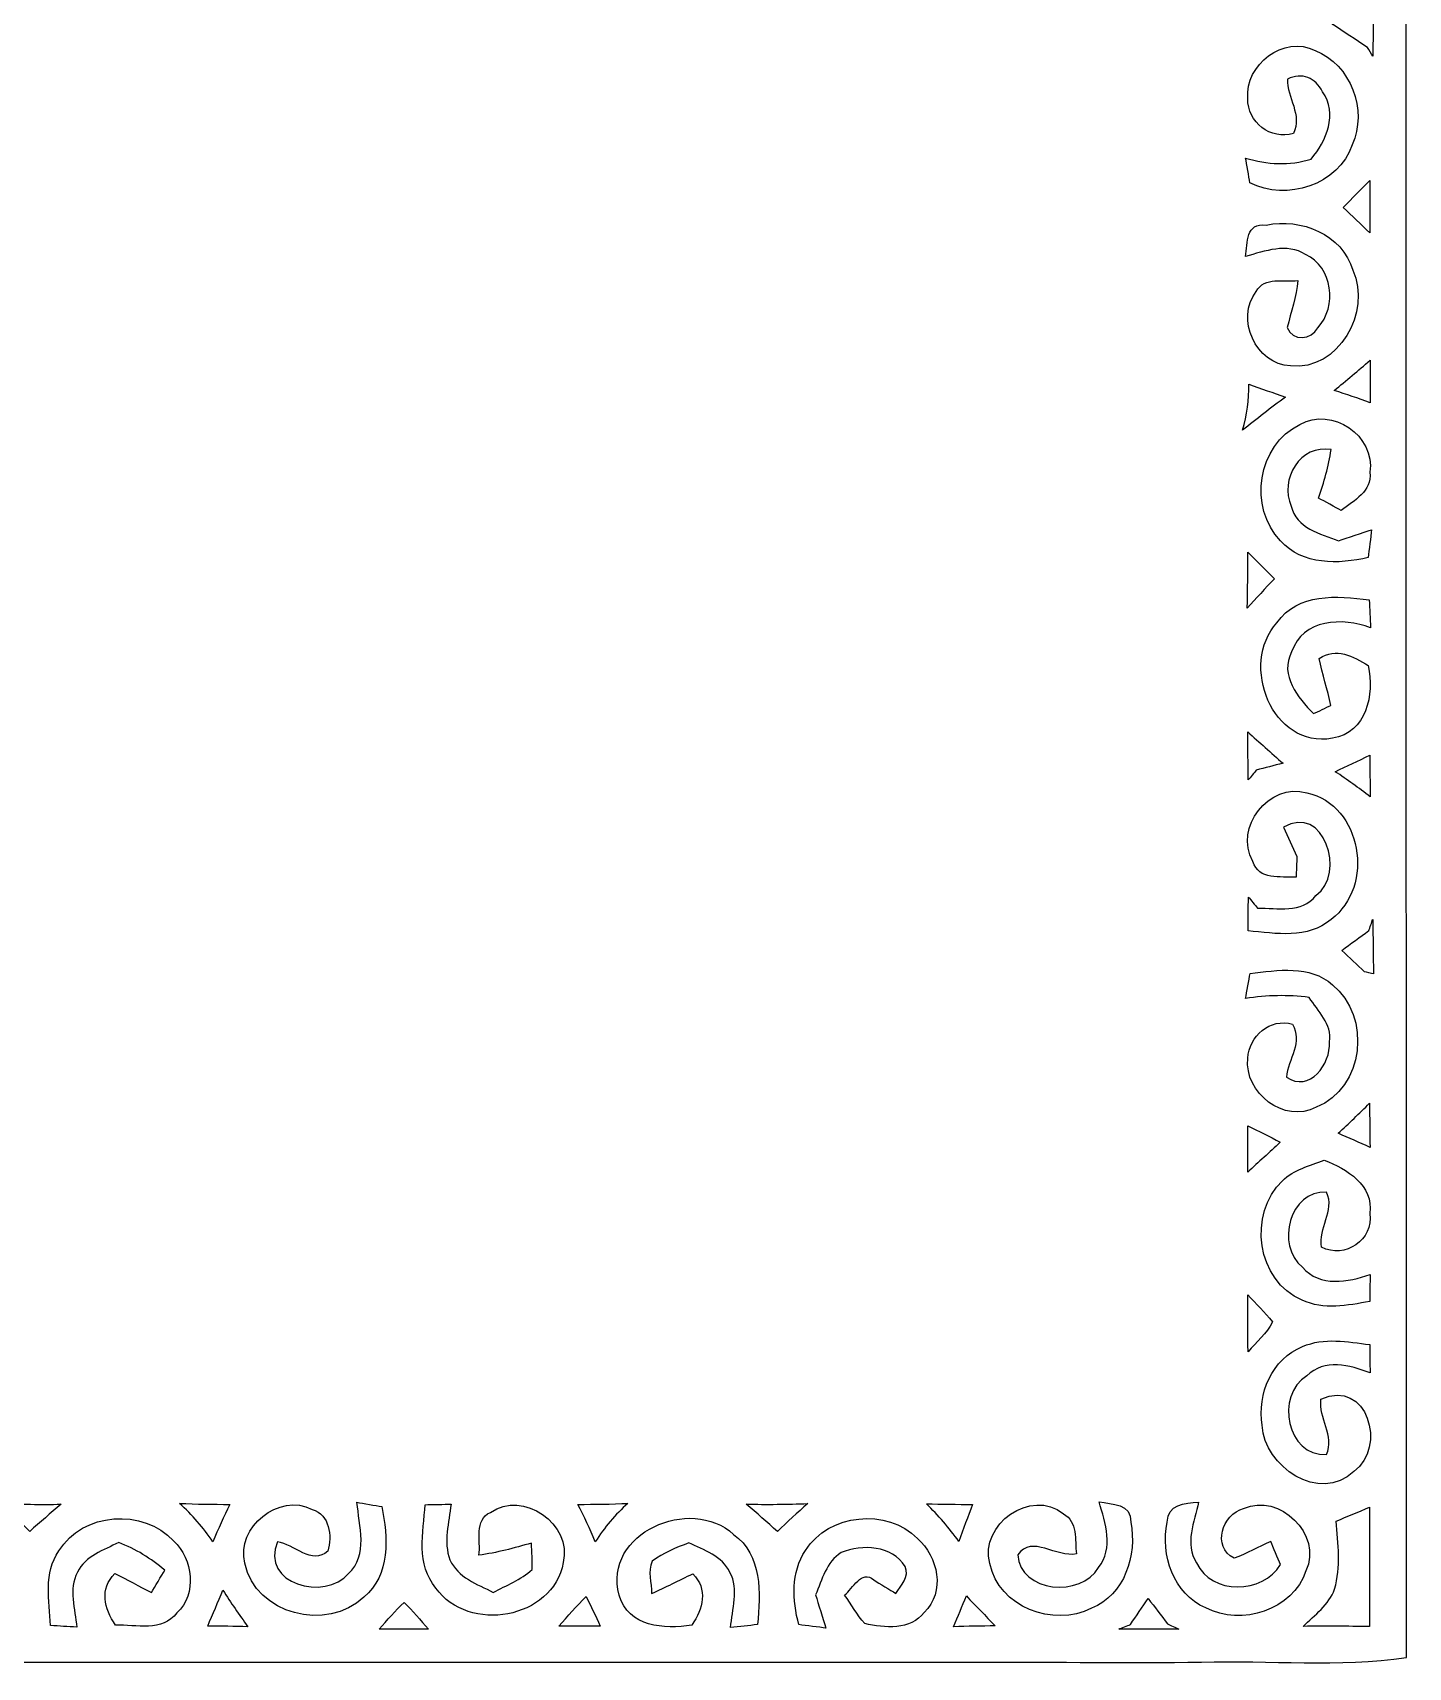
# Model space of a CAD drawing. Header units: centimetres. Extents: x -11.1 to 11.1, y -12.7 to 12.7.
# Drawn here: x -5.14 to 0.83, y -7.89 to -0.81 of the extents above; entities that cross this region are included whole.
import ezdxf

# ---------------------------------------------------------------- set-up
doc = ezdxf.new("R2010")
doc.units = ezdxf.units.CM
doc.header["$MEASUREMENT"] = 0
doc.layers.add('Camada 1', color=7, linetype='Continuous')

msp = doc.modelspace()

# ---------------------------------------------------------------- linework, layer by layer
at = {"layer": 'Camada 1', "color": 156}
for points, knots in [([(-11.08992, 7.9569), (-9.98113, 7.96819), (-8.872, 7.9583), (-7.76286, 7.96183), (-7.76286, 7.96183), (-4.90748, 7.96113), (-2.0521, 7.96254), (0.80327, 7.96113), (0.80327, 7.96113), (0.82585, 7.78898), (0.81562, 7.61541), (0.81704, 7.4422), (0.81704, 7.4422), (0.81808, 2.34421), (0.81562, -2.75378), (0.81845, -7.85213), (0.81845, -7.85213), (0.52422, -7.8941), (0.22542, -7.8627), (-0.07055, -7.87223), (-0.07055, -7.87223), (-0.69391, -7.87435), (-1.31726, -7.86906), (-1.94062, -7.87223), (-1.94062, -7.87223), (-4.8454, -7.87223), (-7.74982, -7.8694), (-10.65424, -7.87223), (-10.65424, -7.87223), (-10.80028, -7.87364), (-10.94669, -7.87541), (-11.09168, -7.85459), (-11.09168, -7.85459), (-11.09062, -2.58409), (-11.09415, 2.68639), (-11.08992, 7.9569)], [0, 0, 0, 0, 0.1, 0.1, 0.1, 0.1, 0.2, 0.2, 0.2, 0.2, 0.3, 0.3, 0.3, 0.3, 0.4, 0.4, 0.4, 0.4, 0.5, 0.5, 0.5, 0.5, 0.6, 0.6, 0.6, 0.6, 0.7, 0.7, 0.7, 0.7, 0.8, 0.8, 0.8, 0.8, 1, 1, 1, 1]), ([(0.4953, -0.77223), (0.4953, -0.77223), (0.4953, -0.77223), (0.4953, -0.77223), (0.4953, -0.77223), (0.5468, -0.80539), (0.59725, -0.8403), (0.64876, -0.87347), (0.64876, -0.87347), (0.65475, -0.88299), (0.66604, -0.9017), (0.67203, -0.91122), (0.67203, -0.91122), (0.6731, -0.84525), (0.67344, -0.77964), (0.67486, -0.71437), (0.67486, -0.71437), (0.61489, -0.73377), (0.55527, -0.75318), (0.4953, -0.77223)], [0, 0, 0, 0, 0.1666667, 0.1666667, 0.1666667, 0.1666667, 0.3333333, 0.3333333, 0.3333333, 0.3333333, 0.5, 0.5, 0.5, 0.5, 0.6666667, 0.6666667, 0.6666667, 0.6666667, 1, 1, 1, 1]), ([(0.13017, -1.09536), (0.13017, -1.09536), (0.13017, -1.09536), (0.13017, -1.09536), (0.13017, -1.09536), (0.12841, -1.19556), (0.22965, -1.27847), (0.32807, -1.246), (0.32807, -1.246), (0.36795, -1.16733), (0.29951, -1.09078), (0.30232, -1.0107), (0.30232, -1.0107), (0.36688, -0.98071), (0.42333, -1.00471), (0.45402, -1.0661), (0.45402, -1.0661), (0.52, -1.16099), (0.47237, -1.27881), (0.40464, -1.35784), (0.40464, -1.35784), (0.3108, -1.38606), (0.21378, -1.38253), (0.12064, -1.3529), (0.12064, -1.3529), (0.12522, -1.38007), (0.13475, -1.43369), (0.13935, -1.46049), (0.13935, -1.46049), (0.29739, -1.54199), (0.52458, -1.46967), (0.58313, -1.29575), (0.58313, -1.29575), (0.64981, -1.14652), (0.57714, -0.94684), (0.42192, -0.88723), (0.42192, -0.88723), (0.2868, -0.81808), (0.11677, -0.94967), (0.13017, -1.09536)], [0, 0, 0, 0, 0.0909091, 0.0909091, 0.0909091, 0.0909091, 0.1818182, 0.1818182, 0.1818182, 0.1818182, 0.2727273, 0.2727273, 0.2727273, 0.2727273, 0.3636364, 0.3636364, 0.3636364, 0.3636364, 0.4545455, 0.4545455, 0.4545455, 0.4545455, 0.5454545, 0.5454545, 0.5454545, 0.5454545, 0.6363636, 0.6363636, 0.6363636, 0.6363636, 0.7272727, 0.7272727, 0.7272727, 0.7272727, 0.8181818, 0.8181818, 0.8181818, 0.8181818, 1, 1, 1, 1]), ([(0.54363, -1.56703), (0.54363, -1.56703), (0.54363, -1.56703), (0.54363, -1.56703), (0.54363, -1.56703), (0.58208, -1.60338), (0.62052, -1.64041), (0.65863, -1.67781), (0.65863, -1.67781), (0.65863, -1.6016), (0.65863, -1.52576), (0.65933, -1.44992), (0.65933, -1.44992), (0.62123, -1.48943), (0.58242, -1.52822), (0.54363, -1.56703)], [0, 0, 0, 0, 0.2, 0.2, 0.2, 0.2, 0.4, 0.4, 0.4, 0.4, 0.6, 0.6, 0.6, 0.6, 1, 1, 1, 1]), ([(0.121, -1.78011), (0.121, -1.78011), (0.121, -1.78011), (0.121, -1.78011), (0.121, -1.78011), (0.20319, -1.75612), (0.29951, -1.72013), (0.38028, -1.77058), (0.38028, -1.77058), (0.49847, -1.82491), (0.51929, -1.99743), (0.43356, -2.08879), (0.43356, -2.08879), (0.40745, -2.14241), (0.32244, -2.14841), (0.30091, -2.08808), (0.30091, -2.08808), (0.31855, -2.02035), (0.33972, -1.95367), (0.34748, -1.88419), (0.34748, -1.88419), (0.28609, -1.89194), (0.20284, -1.86477), (0.16686, -1.9318), (0.16686, -1.9318), (0.07372, -2.04823), (0.16615, -2.24825), (0.31503, -2.2539), (0.31503, -2.2539), (0.52351, -2.27682), (0.66674, -2.0186), (0.58561, -1.83938), (0.58561, -1.83938), (0.53903, -1.68346), (0.36054, -1.61149), (0.2099, -1.64358), (0.2099, -1.64358), (0.121, -1.63159), (0.12912, -1.72049), (0.121, -1.78011)], [0, 0, 0, 0, 0.0909091, 0.0909091, 0.0909091, 0.0909091, 0.1818182, 0.1818182, 0.1818182, 0.1818182, 0.2727273, 0.2727273, 0.2727273, 0.2727273, 0.3636364, 0.3636364, 0.3636364, 0.3636364, 0.4545455, 0.4545455, 0.4545455, 0.4545455, 0.5454545, 0.5454545, 0.5454545, 0.5454545, 0.6363636, 0.6363636, 0.6363636, 0.6363636, 0.7272727, 0.7272727, 0.7272727, 0.7272727, 0.8181818, 0.8181818, 0.8181818, 0.8181818, 1, 1, 1, 1]), ([(0.50446, -2.36044), (0.50446, -2.36044), (0.50446, -2.36044), (0.50446, -2.36044), (0.50446, -2.36044), (0.55703, -2.37666), (0.60888, -2.39465), (0.66075, -2.41406), (0.66075, -2.41406), (0.66004, -2.35232), (0.6597, -2.29093), (0.6604, -2.22956), (0.6604, -2.22956), (0.60888, -2.274), (0.55703, -2.31775), (0.50446, -2.36044)], [0, 0, 0, 0, 0.2, 0.2, 0.2, 0.2, 0.4, 0.4, 0.4, 0.4, 0.6, 0.6, 0.6, 0.6, 1, 1, 1, 1]), ([(0.13441, -2.33257), (0.13441, -2.33257), (0.13441, -2.33257), (0.13441, -2.33257), (0.13441, -2.33257), (0.13545, -2.40064), (0.12629, -2.46698), (0.10724, -2.53188), (0.10724, -2.53188), (0.17073, -2.48603), (0.22965, -2.43416), (0.29386, -2.38901), (0.29386, -2.38901), (0.24024, -2.37101), (0.18732, -2.35196), (0.13441, -2.33257)], [0, 0, 0, 0, 0.2, 0.2, 0.2, 0.2, 0.4, 0.4, 0.4, 0.4, 0.6, 0.6, 0.6, 0.6, 1, 1, 1, 1]), ([(0.27235, -3.01166), (0.27235, -3.01166), (0.27235, -3.01166), (0.27235, -3.01166), (0.27235, -3.01166), (0.36653, -3.1182), (0.52492, -3.11502), (0.65229, -3.08397), (0.65229, -3.08397), (0.6558, -3.05399), (0.66286, -2.99402), (0.6664, -2.96403), (0.6664, -2.96403), (0.63076, -2.97602), (0.5595, -3.00002), (0.52351, -3.01166), (0.52351, -3.01166), (0.44414, -2.98238), (0.34008, -2.95697), (0.31855, -2.86137), (0.31855, -2.86137), (0.26599, -2.74672), (0.35877, -2.59186), (0.49106, -2.61691), (0.49106, -2.61691), (0.48083, -2.68851), (0.46002, -2.75802), (0.43709, -2.8268), (0.43709, -2.8268), (0.46177, -2.8402), (0.51082, -2.86702), (0.53552, -2.88079), (0.53552, -2.88079), (0.58985, -2.83669), (0.67062, -2.79858), (0.65899, -2.71497), (0.65899, -2.71497), (0.68509, -2.55693), (0.49388, -2.42817), (0.3563, -2.50789), (0.3563, -2.50789), (0.17215, -2.59574), (0.13194, -2.86843), (0.27235, -3.01166)], [0, 0, 0, 0, 0.0833333, 0.0833333, 0.0833333, 0.0833333, 0.1666667, 0.1666667, 0.1666667, 0.1666667, 0.25, 0.25, 0.25, 0.25, 0.3333333, 0.3333333, 0.3333333, 0.3333333, 0.4166667, 0.4166667, 0.4166667, 0.4166667, 0.5, 0.5, 0.5, 0.5, 0.5833333, 0.5833333, 0.5833333, 0.5833333, 0.6666667, 0.6666667, 0.6666667, 0.6666667, 0.75, 0.75, 0.75, 0.75, 0.8333333, 0.8333333, 0.8333333, 0.8333333, 1, 1, 1, 1]), ([(0.13053, -3.06175), (0.13053, -3.06175), (0.13053, -3.06175), (0.13053, -3.06175), (0.13053, -3.06175), (0.13053, -3.14254), (0.13017, -3.22333), (0.1277, -3.30446), (0.1277, -3.30446), (0.16615, -3.26073), (0.20567, -3.21804), (0.24589, -3.17605), (0.24589, -3.17605), (0.20708, -3.13831), (0.16862, -3.1002), (0.13053, -3.06175)], [0, 0, 0, 0, 0.2, 0.2, 0.2, 0.2, 0.4, 0.4, 0.4, 0.4, 0.6, 0.6, 0.6, 0.6, 1, 1, 1, 1]), ([(0.25646, -3.3669), (0.25646, -3.3669), (0.25646, -3.3669), (0.25646, -3.3669), (0.25646, -3.3669), (0.09384, -3.54753), (0.23495, -3.91442), (0.49776, -3.86785), (0.49776, -3.86785), (0.64452, -3.84352), (0.6798, -3.67805), (0.65193, -3.55282), (0.65193, -3.55282), (0.58773, -3.51119), (0.51223, -3.4738), (0.43992, -3.52142), (0.43992, -3.52142), (0.45332, -3.58985), (0.47554, -3.6569), (0.49001, -3.72533), (0.49001, -3.72533), (0.4713, -3.7345), (0.43356, -3.75214), (0.41485, -3.76096), (0.41485, -3.76096), (0.34678, -3.69147), (0.26704, -3.59516), (0.32032, -3.49355), (0.32032, -3.49355), (0.36724, -3.34997), (0.54222, -3.34291), (0.6625, -3.38842), (0.6625, -3.38842), (0.6604, -3.34785), (0.65829, -3.30799), (0.65651, -3.26813), (0.65651, -3.26813), (0.51822, -3.24943), (0.34712, -3.23673), (0.25646, -3.3669)], [0, 0, 0, 0, 0.0909091, 0.0909091, 0.0909091, 0.0909091, 0.1818182, 0.1818182, 0.1818182, 0.1818182, 0.2727273, 0.2727273, 0.2727273, 0.2727273, 0.3636364, 0.3636364, 0.3636364, 0.3636364, 0.4545455, 0.4545455, 0.4545455, 0.4545455, 0.5454545, 0.5454545, 0.5454545, 0.5454545, 0.6363636, 0.6363636, 0.6363636, 0.6363636, 0.7272727, 0.7272727, 0.7272727, 0.7272727, 0.8181818, 0.8181818, 0.8181818, 0.8181818, 1, 1, 1, 1]), ([(0.13017, -3.83962), (0.13017, -3.83962), (0.13017, -3.83962), (0.13017, -3.83962), (0.13017, -3.83962), (0.13053, -3.90877), (0.13124, -3.97862), (0.13194, -4.04812), (0.13194, -4.04812), (0.14076, -4.03754), (0.1584, -4.01637), (0.16686, -4.00578), (0.16686, -4.00578), (0.2053, -3.99591), (0.24411, -3.98604), (0.28292, -3.97615), (0.28292, -3.97615), (0.23142, -3.931), (0.18026, -3.88549), (0.13017, -3.83962)], [0, 0, 0, 0, 0.1666667, 0.1666667, 0.1666667, 0.1666667, 0.3333333, 0.3333333, 0.3333333, 0.3333333, 0.5, 0.5, 0.5, 0.5, 0.6666667, 0.6666667, 0.6666667, 0.6666667, 1, 1, 1, 1]), ([(0.50906, -4.0125), (0.50906, -4.0125), (0.50906, -4.0125), (0.50906, -4.0125), (0.50906, -4.0125), (0.56091, -4.04671), (0.611, -4.0834), (0.66075, -4.12114), (0.66075, -4.12114), (0.66004, -4.06082), (0.65933, -4.00049), (0.65933, -3.94088), (0.65933, -3.94088), (0.60959, -3.96521), (0.5595, -3.98885), (0.50906, -4.0125)], [0, 0, 0, 0, 0.2, 0.2, 0.2, 0.2, 0.4, 0.4, 0.4, 0.4, 0.6, 0.6, 0.6, 0.6, 1, 1, 1, 1]), ([(0.15239, -4.40124), (0.15239, -4.40124), (0.15239, -4.40124), (0.15239, -4.40124), (0.15239, -4.40124), (0.17744, -4.48556), (0.27164, -4.46475), (0.33937, -4.4704), (0.33937, -4.4704), (0.34042, -4.44782), (0.3422, -4.40265), (0.3429, -4.38009), (0.3429, -4.38009), (0.32278, -4.33811), (0.30339, -4.29577), (0.28504, -4.25343), (0.28504, -4.25343), (0.46036, -4.14867), (0.55703, -4.45381), (0.42579, -4.54978), (0.42579, -4.54978), (0.36371, -4.62704), (0.25822, -4.60304), (0.17251, -4.60375), (0.17251, -4.60375), (0.16262, -4.59176), (0.14286, -4.56776), (0.13299, -4.55577), (0.13299, -4.55577), (0.13194, -4.60445), (0.13158, -4.65349), (0.13124, -4.70252), (0.13124, -4.70252), (0.25188, -4.71382), (0.38981, -4.7385), (0.49106, -4.65278), (0.49106, -4.65278), (0.68262, -4.51061), (0.62583, -4.15642), (0.38593, -4.1035), (0.38593, -4.1035), (0.22331, -4.05835), (0.06772, -4.2545), (0.15239, -4.40124)], [0, 0, 0, 0, 0.0833333, 0.0833333, 0.0833333, 0.0833333, 0.1666667, 0.1666667, 0.1666667, 0.1666667, 0.25, 0.25, 0.25, 0.25, 0.3333333, 0.3333333, 0.3333333, 0.3333333, 0.4166667, 0.4166667, 0.4166667, 0.4166667, 0.5, 0.5, 0.5, 0.5, 0.5833333, 0.5833333, 0.5833333, 0.5833333, 0.6666667, 0.6666667, 0.6666667, 0.6666667, 0.75, 0.75, 0.75, 0.75, 0.8333333, 0.8333333, 0.8333333, 0.8333333, 1, 1, 1, 1]), ([(0.6551, -4.7011), (0.6551, -4.7011), (0.6551, -4.7011), (0.6551, -4.7011), (0.6551, -4.7011), (0.6156, -4.72934), (0.57679, -4.75826), (0.53833, -4.78754), (0.53833, -4.78754), (0.5708, -4.81824), (0.60325, -4.84857), (0.63605, -4.87997), (0.63605, -4.87997), (0.64557, -4.88209), (0.66498, -4.88631), (0.67486, -4.88843), (0.67486, -4.88843), (0.6738, -4.80976), (0.6731, -4.73109), (0.67168, -4.65278), (0.67168, -4.65278), (0.66745, -4.66478), (0.65933, -4.68911), (0.6551, -4.7011)], [0, 0, 0, 0, 0.1428571, 0.1428571, 0.1428571, 0.1428571, 0.2857143, 0.2857143, 0.2857143, 0.2857143, 0.4285714, 0.4285714, 0.4285714, 0.4285714, 0.5714286, 0.5714286, 0.5714286, 0.5714286, 0.7142857, 0.7142857, 0.7142857, 0.7142857, 1, 1, 1, 1]), ([(0.1404, -4.88667), (0.1404, -4.88667), (0.1404, -4.88667), (0.1404, -4.88667), (0.1404, -4.88667), (0.13545, -4.91384), (0.12559, -4.96817), (0.121, -4.99533), (0.121, -4.99533), (0.21201, -4.98157), (0.30444, -4.97874), (0.39616, -4.99109), (0.39616, -4.99109), (0.43461, -5.05001), (0.4953, -5.10611), (0.48472, -5.18371), (0.48472, -5.18371), (0.4893, -5.27967), (0.39899, -5.40419), (0.29739, -5.33646), (0.29739, -5.33646), (0.30621, -5.26062), (0.36936, -5.18159), (0.32385, -5.10716), (0.32385, -5.10716), (0.22825, -5.07824), (0.1337, -5.15866), (0.13053, -5.25463), (0.13053, -5.25463), (0.11394, -5.40419), (0.28751, -5.54002), (0.42686, -5.467), (0.42686, -5.467), (0.635, -5.38514), (0.66674, -5.07223), (0.49705, -4.93606), (0.49705, -4.93606), (0.40004, -4.84893), (0.25822, -4.87327), (0.1404, -4.88667)], [0, 0, 0, 0, 0.0909091, 0.0909091, 0.0909091, 0.0909091, 0.1818182, 0.1818182, 0.1818182, 0.1818182, 0.2727273, 0.2727273, 0.2727273, 0.2727273, 0.3636364, 0.3636364, 0.3636364, 0.3636364, 0.4545455, 0.4545455, 0.4545455, 0.4545455, 0.5454545, 0.5454545, 0.5454545, 0.5454545, 0.6363636, 0.6363636, 0.6363636, 0.6363636, 0.7272727, 0.7272727, 0.7272727, 0.7272727, 0.8181818, 0.8181818, 0.8181818, 0.8181818, 1, 1, 1, 1]), ([(0.52246, -5.57988), (0.52246, -5.57988), (0.52246, -5.57988), (0.52246, -5.57988), (0.52246, -5.57988), (0.56797, -5.59929), (0.61419, -5.6201), (0.66004, -5.64091), (0.66004, -5.64091), (0.65933, -5.57671), (0.65829, -5.5132), (0.65792, -5.44971), (0.65792, -5.44971), (0.61348, -5.4938), (0.56797, -5.53685), (0.52246, -5.57988)], [0, 0, 0, 0, 0.2, 0.2, 0.2, 0.2, 0.4, 0.4, 0.4, 0.4, 0.6, 0.6, 0.6, 0.6, 1, 1, 1, 1]), ([(0.13053, -5.54672), (0.13053, -5.54672), (0.13053, -5.54672), (0.13053, -5.54672), (0.13053, -5.54672), (0.13053, -5.61374), (0.13017, -5.68077), (0.12982, -5.74815), (0.12982, -5.74815), (0.17638, -5.70442), (0.22472, -5.66242), (0.27094, -5.61869), (0.27094, -5.61869), (0.22472, -5.59293), (0.17709, -5.57072), (0.13053, -5.54672)], [0, 0, 0, 0, 0.2, 0.2, 0.2, 0.2, 0.4, 0.4, 0.4, 0.4, 0.6, 0.6, 0.6, 0.6, 1, 1, 1, 1]), ([(0.28046, -5.78555), (0.28046, -5.78555), (0.28046, -5.78555), (0.28046, -5.78555), (0.28046, -5.78555), (0.12912, -5.92701), (0.16862, -6.22299), (0.36653, -6.30237), (0.36653, -6.30237), (0.45861, -6.34717), (0.56268, -6.32566), (0.65863, -6.30872), (0.65863, -6.30872), (0.65933, -6.26957), (0.6597, -6.23076), (0.66075, -6.19195), (0.66075, -6.19195), (0.56444, -6.22547), (0.44272, -6.24699), (0.36724, -6.1602), (0.36724, -6.1602), (0.2494, -6.06531), (0.3115, -5.82507), (0.47166, -5.8353), (0.47166, -5.8353), (0.50906, -5.91609), (0.43461, -5.99157), (0.44944, -6.07342), (0.44944, -6.07342), (0.54997, -6.12563), (0.67734, -6.04097), (0.65933, -5.92737), (0.65933, -5.92737), (0.67663, -5.80354), (0.55915, -5.73405), (0.46107, -5.69595), (0.46107, -5.69595), (0.39899, -5.72135), (0.32914, -5.73651), (0.28046, -5.78555)], [0, 0, 0, 0, 0.0909091, 0.0909091, 0.0909091, 0.0909091, 0.1818182, 0.1818182, 0.1818182, 0.1818182, 0.2727273, 0.2727273, 0.2727273, 0.2727273, 0.3636364, 0.3636364, 0.3636364, 0.3636364, 0.4545455, 0.4545455, 0.4545455, 0.4545455, 0.5454545, 0.5454545, 0.5454545, 0.5454545, 0.6363636, 0.6363636, 0.6363636, 0.6363636, 0.7272727, 0.7272727, 0.7272727, 0.7272727, 0.8181818, 0.8181818, 0.8181818, 0.8181818, 1, 1, 1, 1]), ([(0.13053, -6.27979), (0.13053, -6.27979), (0.13053, -6.27979), (0.13053, -6.27979), (0.13053, -6.27979), (0.13053, -6.36198), (0.13053, -6.44455), (0.13124, -6.52709), (0.13124, -6.52709), (0.16791, -6.48475), (0.21271, -6.44735), (0.23777, -6.39692), (0.23777, -6.39692), (0.20389, -6.35565), (0.16651, -6.31825), (0.13053, -6.27979)], [0, 0, 0, 0, 0.2, 0.2, 0.2, 0.2, 0.4, 0.4, 0.4, 0.4, 0.6, 0.6, 0.6, 0.6, 1, 1, 1, 1]), ([(0.36795, -6.50416), (0.36795, -6.50416), (0.36795, -6.50416), (0.36795, -6.50416), (0.36795, -6.50416), (0.23529, -6.55567), (0.17039, -6.70947), (0.19261, -6.8453), (0.19261, -6.8453), (0.20143, -7.02486), (0.44097, -7.18572), (0.58914, -7.04497), (0.58914, -7.04497), (0.73554, -6.9416), (0.64735, -6.63892), (0.44732, -6.73169), (0.44732, -6.73169), (0.43602, -6.81426), (0.5087, -6.8901), (0.4713, -6.9723), (0.4713, -6.9723), (0.29915, -6.98041), (0.2487, -6.71653), (0.38593, -6.63081), (0.38593, -6.63081), (0.46284, -6.55567), (0.5715, -6.58424), (0.66004, -6.61775), (0.66004, -6.61775), (0.6597, -6.57684), (0.65899, -6.53591), (0.65899, -6.49534), (0.65899, -6.49534), (0.56268, -6.48404), (0.46002, -6.46289), (0.36795, -6.50416)], [0, 0, 0, 0, 0.1, 0.1, 0.1, 0.1, 0.2, 0.2, 0.2, 0.2, 0.3, 0.3, 0.3, 0.3, 0.4, 0.4, 0.4, 0.4, 0.5, 0.5, 0.5, 0.5, 0.6, 0.6, 0.6, 0.6, 0.7, 0.7, 0.7, 0.7, 0.8, 0.8, 0.8, 0.8, 1, 1, 1, 1]), ([(-4.21569, -7.44255), (-4.21569, -7.44255), (-4.21569, -7.44255), (-4.21569, -7.44255), (-4.21569, -7.44255), (-4.17054, -7.66585), (-3.86045, -7.74171), (-3.69992, -7.59037), (-3.69992, -7.59037), (-3.58527, -7.4944), (-3.5955, -7.33), (-3.62267, -7.19771), (-3.62267, -7.19771), (-3.64949, -7.19313), (-3.70311, -7.18361), (-3.73027, -7.17868), (-3.73027, -7.17868), (-3.72145, -7.27991), (-3.68017, -7.40762), (-3.7666, -7.48805), (-3.7666, -7.48805), (-3.8682, -7.60871), (-4.15183, -7.53251), (-4.07458, -7.34976), (-4.07458, -7.34976), (-4.00332, -7.35999), (-3.92535, -7.45243), (-3.85692, -7.39104), (-3.85692, -7.39104), (-3.83786, -7.32401), (-3.84703, -7.23335), (-3.92465, -7.21006), (-3.92465, -7.21006), (-4.06752, -7.13493), (-4.2552, -7.28732), (-4.21569, -7.44255)], [0, 0, 0, 0, 0.1, 0.1, 0.1, 0.1, 0.2, 0.2, 0.2, 0.2, 0.3, 0.3, 0.3, 0.3, 0.4, 0.4, 0.4, 0.4, 0.5, 0.5, 0.5, 0.5, 0.6, 0.6, 0.6, 0.6, 0.7, 0.7, 0.7, 0.7, 0.8, 0.8, 0.8, 0.8, 1, 1, 1, 1]), ([(-3.38807, -7.55049), (-3.38807, -7.55049), (-3.38807, -7.55049), (-3.38807, -7.55049), (-3.38807, -7.55049), (-3.24731, -7.74912), (-2.88183, -7.68631), (-2.83632, -7.44044), (-2.83632, -7.44044), (-2.7961, -7.27428), (-3.01059, -7.12257), (-3.1517, -7.22277), (-3.1517, -7.22277), (-3.22333, -7.25557), (-3.19229, -7.34625), (-3.2018, -7.40833), (-3.2018, -7.40833), (-3.12454, -7.3981), (-3.0494, -7.37729), (-2.97427, -7.35612), (-2.97427, -7.35612), (-2.9718, -7.39422), (-2.97074, -7.43232), (-2.97144, -7.47077), (-2.97144, -7.47077), (-3.02083, -7.51451), (-3.08222, -7.53957), (-3.14006, -7.5692), (-3.14006, -7.5692), (-3.20957, -7.53392), (-3.29318, -7.50429), (-3.32775, -7.42843), (-3.32775, -7.42843), (-3.35597, -7.34976), (-3.33162, -7.26651), (-3.32246, -7.18714), (-3.32246, -7.18714), (-3.35033, -7.18784), (-3.40642, -7.18889), (-3.43429, -7.18925), (-3.43429, -7.18925), (-3.44452, -7.3099), (-3.4738, -7.44926), (-3.38807, -7.55049)], [0, 0, 0, 0, 0.0833333, 0.0833333, 0.0833333, 0.0833333, 0.1666667, 0.1666667, 0.1666667, 0.1666667, 0.25, 0.25, 0.25, 0.25, 0.3333333, 0.3333333, 0.3333333, 0.3333333, 0.4166667, 0.4166667, 0.4166667, 0.4166667, 0.5, 0.5, 0.5, 0.5, 0.5833333, 0.5833333, 0.5833333, 0.5833333, 0.6666667, 0.6666667, 0.6666667, 0.6666667, 0.75, 0.75, 0.75, 0.75, 0.8333333, 0.8333333, 0.8333333, 0.8333333, 1, 1, 1, 1]), ([(-2.59467, -7.58155), (-2.59467, -7.58155), (-2.59467, -7.58155), (-2.59467, -7.58155), (-2.59467, -7.58155), (-2.55269, -7.71983), (-2.39959, -7.73007), (-2.27894, -7.71102), (-2.27894, -7.71102), (-2.23166, -7.6408), (-2.20768, -7.55509), (-2.27507, -7.48875), (-2.27507, -7.48875), (-2.33432, -7.51769), (-2.39323, -7.54661), (-2.45321, -7.57449), (-2.45321, -7.57449), (-2.45251, -7.52827), (-2.4719, -7.47783), (-2.45075, -7.43479), (-2.45075, -7.43479), (-2.40383, -7.39705), (-2.34667, -7.37729), (-2.292, -7.354), (-2.292, -7.354), (-2.22744, -7.38681), (-2.147, -7.41115), (-2.11384, -7.48276), (-2.11384, -7.48276), (-2.07432, -7.55685), (-2.10467, -7.64292), (-2.11101, -7.72195), (-2.11101, -7.72195), (-2.07222, -7.71735), (-2.03341, -7.71313), (-1.99424, -7.70924), (-1.99424, -7.70924), (-1.98049, -7.57344), (-1.97379, -7.40762), (-2.09797, -7.31838), (-2.09797, -7.31838), (-2.28494, -7.14657), (-2.66522, -7.31273), (-2.59467, -7.58155)], [0, 0, 0, 0, 0.0833333, 0.0833333, 0.0833333, 0.0833333, 0.1666667, 0.1666667, 0.1666667, 0.1666667, 0.25, 0.25, 0.25, 0.25, 0.3333333, 0.3333333, 0.3333333, 0.3333333, 0.4166667, 0.4166667, 0.4166667, 0.4166667, 0.5, 0.5, 0.5, 0.5, 0.5833333, 0.5833333, 0.5833333, 0.5833333, 0.6666667, 0.6666667, 0.6666667, 0.6666667, 0.75, 0.75, 0.75, 0.75, 0.8333333, 0.8333333, 0.8333333, 0.8333333, 1, 1, 1, 1]), ([(-0.98743, -7.44395), (-0.98743, -7.44395), (-0.98743, -7.44395), (-0.98743, -7.44395), (-0.98743, -7.44395), (-0.95074, -7.6334), (-0.7112, -7.7223), (-0.54715, -7.63834), (-0.54715, -7.63834), (-0.40323, -7.58084), (-0.3489, -7.40762), (-0.37711, -7.2651), (-0.37711, -7.2651), (-0.37076, -7.18538), (-0.46036, -7.18572), (-0.51435, -7.17761), (-0.51435, -7.17761), (-0.48577, -7.26827), (-0.4512, -7.37729), (-0.51611, -7.46195), (-0.51611, -7.46195), (-0.59124, -7.59283), (-0.85689, -7.57061), (-0.86642, -7.40621), (-0.86642, -7.40621), (-0.80539, -7.31801), (-0.69885, -7.42138), (-0.61207, -7.40233), (-0.61207, -7.40233), (-0.62018, -7.34165), (-0.60607, -7.26405), (-0.66886, -7.22841), (-0.66886, -7.22841), (-0.80822, -7.11588), (-1.03363, -7.27499), (-0.98743, -7.44395)], [0, 0, 0, 0, 0.1, 0.1, 0.1, 0.1, 0.2, 0.2, 0.2, 0.2, 0.3, 0.3, 0.3, 0.3, 0.4, 0.4, 0.4, 0.4, 0.5, 0.5, 0.5, 0.5, 0.6, 0.6, 0.6, 0.6, 0.7, 0.7, 0.7, 0.7, 0.8, 0.8, 0.8, 0.8, 1, 1, 1, 1]), ([(-0.21943, -7.2651), (-0.21943, -7.2651), (-0.21943, -7.2651), (-0.21943, -7.2651), (-0.21943, -7.2651), (-0.24835, -7.40587), (-0.19156, -7.57695), (-0.05186, -7.63658), (-0.05186, -7.63658), (0.1023, -7.71666), (0.32597, -7.64716), (0.3824, -7.47606), (0.3824, -7.47606), (0.45578, -7.31979), (0.2674, -7.13493), (0.11219, -7.20583), (0.11219, -7.20583), (0.01939, -7.23089), (-0.0268, -7.37164), (0.0709, -7.42173), (0.0709, -7.42173), (0.12522, -7.39985), (0.17709, -7.3734), (0.22965, -7.34835), (0.22965, -7.34835), (0.24024, -7.3734), (0.26105, -7.4235), (0.27128, -7.44855), (0.27128, -7.44855), (0.19614, -7.57731), (-0.02786, -7.58155), (-0.09172, -7.44114), (-0.09172, -7.44114), (-0.14464, -7.35824), (-0.10125, -7.26369), (-0.0829, -7.17832), (-0.0829, -7.17832), (-0.14464, -7.18185), (-0.21695, -7.18855), (-0.21943, -7.2651)], [0, 0, 0, 0, 0.0909091, 0.0909091, 0.0909091, 0.0909091, 0.1818182, 0.1818182, 0.1818182, 0.1818182, 0.2727273, 0.2727273, 0.2727273, 0.2727273, 0.3636364, 0.3636364, 0.3636364, 0.3636364, 0.4545455, 0.4545455, 0.4545455, 0.4545455, 0.5454545, 0.5454545, 0.5454545, 0.5454545, 0.6363636, 0.6363636, 0.6363636, 0.6363636, 0.7272727, 0.7272727, 0.7272727, 0.7272727, 0.8181818, 0.8181818, 0.8181818, 0.8181818, 1, 1, 1, 1]), ([(-5.27755, -7.18467), (-5.27755, -7.18467), (-5.27755, -7.18467), (-5.27755, -7.18467), (-5.27755, -7.18467), (-5.23346, -7.22347), (-5.19077, -7.26405), (-5.14843, -7.30496), (-5.14843, -7.30496), (-5.10363, -7.26475), (-5.05812, -7.22595), (-5.01227, -7.1875), (-5.01227, -7.1875), (-5.1008, -7.18855), (-5.18936, -7.18784), (-5.27755, -7.18467)], [0, 0, 0, 0, 0.2, 0.2, 0.2, 0.2, 0.4, 0.4, 0.4, 0.4, 0.6, 0.6, 0.6, 0.6, 1, 1, 1, 1]), ([(-5.02214, -7.38964), (-5.02214, -7.38964), (-5.02214, -7.38964), (-5.02214, -7.38964), (-5.02214, -7.38964), (-5.08847, -7.48524), (-5.06518, -7.60518), (-5.05777, -7.71348), (-5.05777, -7.71348), (-5.02038, -7.71525), (-4.98264, -7.71771), (-4.94488, -7.72018), (-4.94488, -7.72018), (-4.95123, -7.64187), (-4.98122, -7.5558), (-4.94135, -7.48205), (-4.94135, -7.48205), (-4.90748, -7.41115), (-4.82776, -7.38611), (-4.76284, -7.35329), (-4.76284, -7.35329), (-4.68948, -7.38082), (-4.62314, -7.4228), (-4.56318, -7.47323), (-4.56318, -7.47323), (-4.57763, -7.49757), (-4.60657, -7.54591), (-4.62104, -7.5699), (-4.62104, -7.5699), (-4.67395, -7.54238), (-4.72651, -7.51451), (-4.77908, -7.48736), (-4.77908, -7.48736), (-4.84716, -7.5558), (-4.82458, -7.63834), (-4.77697, -7.71102), (-4.77697, -7.71102), (-4.68736, -7.70924), (-4.57376, -7.74242), (-4.51061, -7.6581), (-4.51061, -7.6581), (-4.4217, -7.57731), (-4.44183, -7.42421), (-4.52472, -7.34625), (-4.52472, -7.34625), (-4.65632, -7.20266), (-4.91949, -7.22136), (-5.02214, -7.38964)], [0, 0, 0, 0, 0.0769231, 0.0769231, 0.0769231, 0.0769231, 0.1538462, 0.1538462, 0.1538462, 0.1538462, 0.2307692, 0.2307692, 0.2307692, 0.2307692, 0.3076923, 0.3076923, 0.3076923, 0.3076923, 0.3846154, 0.3846154, 0.3846154, 0.3846154, 0.4615385, 0.4615385, 0.4615385, 0.4615385, 0.5384615, 0.5384615, 0.5384615, 0.5384615, 0.6153846, 0.6153846, 0.6153846, 0.6153846, 0.6923077, 0.6923077, 0.6923077, 0.6923077, 0.7692308, 0.7692308, 0.7692308, 0.7692308, 0.8461538, 0.8461538, 0.8461538, 0.8461538, 1, 1, 1, 1]), ([(-4.49896, -7.18361), (-4.49896, -7.18361), (-4.49896, -7.18361), (-4.49896, -7.18361), (-4.49896, -7.18361), (-4.44465, -7.23335), (-4.39666, -7.28909), (-4.35468, -7.35012), (-4.35468, -7.35012), (-4.33175, -7.29509), (-4.30705, -7.2411), (-4.28096, -7.18819), (-4.28096, -7.18819), (-4.35363, -7.18784), (-4.42665, -7.18679), (-4.49896, -7.18361)], [0, 0, 0, 0, 0.2, 0.2, 0.2, 0.2, 0.4, 0.4, 0.4, 0.4, 0.6, 0.6, 0.6, 0.6, 1, 1, 1, 1]), ([(-2.77247, -7.18784), (-2.77247, -7.18784), (-2.77247, -7.18784), (-2.77247, -7.18784), (-2.77247, -7.18784), (-2.74567, -7.2411), (-2.72133, -7.29473), (-2.69733, -7.34976), (-2.69733, -7.34976), (-2.65818, -7.28768), (-2.61055, -7.23194), (-2.55588, -7.18361), (-2.55588, -7.18361), (-2.62819, -7.18679), (-2.7005, -7.18784), (-2.77247, -7.18784)], [0, 0, 0, 0, 0.2, 0.2, 0.2, 0.2, 0.4, 0.4, 0.4, 0.4, 0.6, 0.6, 0.6, 0.6, 1, 1, 1, 1]), ([(-2.04294, -7.18714), (-2.04294, -7.18714), (-2.04294, -7.18714), (-2.04294, -7.18714), (-2.04294, -7.18714), (-1.99743, -7.22558), (-1.95262, -7.26546), (-1.90816, -7.30566), (-1.90816, -7.30566), (-1.86513, -7.26405), (-1.82174, -7.22347), (-1.77658, -7.18431), (-1.77658, -7.18431), (-1.86548, -7.18819), (-1.95438, -7.18855), (-2.04294, -7.18714)], [0, 0, 0, 0, 0.2, 0.2, 0.2, 0.2, 0.4, 0.4, 0.4, 0.4, 0.6, 0.6, 0.6, 0.6, 1, 1, 1, 1]), ([(-1.78647, -7.38716), (-1.78647, -7.38716), (-1.78647, -7.38716), (-1.78647, -7.38716), (-1.78647, -7.38716), (-1.84855, -7.48205), (-1.84538, -7.60341), (-1.81468, -7.70924), (-1.81468, -7.70924), (-1.78576, -7.71313), (-1.7272, -7.72018), (-1.69791, -7.72407), (-1.69791, -7.72407), (-1.70921, -7.68809), (-1.73143, -7.61612), (-1.74271, -7.58013), (-1.74271, -7.58013), (-1.71414, -7.51521), (-1.6965, -7.43654), (-1.6323, -7.39668), (-1.6323, -7.39668), (-1.54023, -7.35965), (-1.41252, -7.36528), (-1.35431, -7.45701), (-1.35431, -7.45701), (-1.33526, -7.50288), (-1.37159, -7.5385), (-1.39522, -7.57378), (-1.39522, -7.57378), (-1.41887, -7.55931), (-1.46649, -7.53004), (-1.49048, -7.51557), (-1.49048, -7.51557), (-1.54269, -7.46794), (-1.58255, -7.55473), (-1.61678, -7.58084), (-1.61678, -7.58084), (-1.58891, -7.62212), (-1.5635, -7.66692), (-1.52929, -7.70466), (-1.52929, -7.70466), (-1.44463, -7.72371), (-1.33068, -7.73535), (-1.27212, -7.65598), (-1.27212, -7.65598), (-1.17897, -7.56813), (-1.21214, -7.41327), (-1.30104, -7.33565), (-1.30104, -7.33565), (-1.43333, -7.2016), (-1.68556, -7.22806), (-1.78647, -7.38716)], [0, 0, 0, 0, 0.0714286, 0.0714286, 0.0714286, 0.0714286, 0.1428571, 0.1428571, 0.1428571, 0.1428571, 0.2142857, 0.2142857, 0.2142857, 0.2142857, 0.2857143, 0.2857143, 0.2857143, 0.2857143, 0.3571429, 0.3571429, 0.3571429, 0.3571429, 0.4285714, 0.4285714, 0.4285714, 0.4285714, 0.5, 0.5, 0.5, 0.5, 0.5714286, 0.5714286, 0.5714286, 0.5714286, 0.6428571, 0.6428571, 0.6428571, 0.6428571, 0.7142857, 0.7142857, 0.7142857, 0.7142857, 0.7857143, 0.7857143, 0.7857143, 0.7857143, 0.8571429, 0.8571429, 0.8571429, 0.8571429, 1, 1, 1, 1]), ([(-1.26259, -7.18538), (-1.26259, -7.18538), (-1.26259, -7.18538), (-1.26259, -7.18538), (-1.26259, -7.18538), (-1.21108, -7.23547), (-1.16451, -7.29051), (-1.12182, -7.34835), (-1.12182, -7.34835), (-1.10277, -7.29438), (-1.08267, -7.2411), (-1.06221, -7.18855), (-1.06221, -7.18855), (-1.12923, -7.18784), (-1.19591, -7.18714), (-1.26259, -7.18538)], [0, 0, 0, 0, 0.2, 0.2, 0.2, 0.2, 0.4, 0.4, 0.4, 0.4, 0.6, 0.6, 0.6, 0.6, 1, 1, 1, 1]), ([(0.51364, -7.26052), (0.51364, -7.26052), (0.51364, -7.26052), (0.51364, -7.26052), (0.51364, -7.26052), (0.52139, -7.35824), (0.53445, -7.45912), (0.50658, -7.55543), (0.50658, -7.55543), (0.48083, -7.62282), (0.42087, -7.66797), (0.37041, -7.71666), (0.37041, -7.71666), (0.46601, -7.71525), (0.56198, -7.7163), (0.65792, -7.71735), (0.65792, -7.71735), (0.65758, -7.54486), (0.65758, -7.37234), (0.65792, -7.20019), (0.65792, -7.20019), (0.60995, -7.22029), (0.56161, -7.24041), (0.51364, -7.26052)], [0, 0, 0, 0, 0.1428571, 0.1428571, 0.1428571, 0.1428571, 0.2857143, 0.2857143, 0.2857143, 0.2857143, 0.4285714, 0.4285714, 0.4285714, 0.4285714, 0.5714286, 0.5714286, 0.5714286, 0.5714286, 0.7142857, 0.7142857, 0.7142857, 0.7142857, 1, 1, 1, 1]), ([(-4.37727, -7.7156), (-4.37727, -7.7156), (-4.37727, -7.7156), (-4.37727, -7.7156), (-4.37727, -7.7156), (-4.3194, -7.71596), (-4.2612, -7.71666), (-4.20299, -7.71806), (-4.20299, -7.71806), (-4.24074, -7.66621), (-4.27708, -7.61364), (-4.31095, -7.55967), (-4.31095, -7.55967), (-4.33246, -7.61152), (-4.35504, -7.66339), (-4.37727, -7.7156)], [0, 0, 0, 0, 0.2, 0.2, 0.2, 0.2, 0.4, 0.4, 0.4, 0.4, 0.6, 0.6, 0.6, 0.6, 1, 1, 1, 1]), ([(-3.63395, -7.729), (-3.63395, -7.729), (-3.63395, -7.729), (-3.63395, -7.729), (-3.63395, -7.729), (-3.56305, -7.729), (-3.49144, -7.729), (-3.42018, -7.729), (-3.42018, -7.729), (-3.45475, -7.6895), (-3.48862, -7.64928), (-3.52636, -7.61293), (-3.52636, -7.61293), (-3.56446, -7.64928), (-3.59903, -7.6895), (-3.63395, -7.729)], [0, 0, 0, 0, 0.2, 0.2, 0.2, 0.2, 0.4, 0.4, 0.4, 0.4, 0.6, 0.6, 0.6, 0.6, 1, 1, 1, 1]), ([(-2.85537, -7.7163), (-2.85537, -7.7163), (-2.85537, -7.7163), (-2.85537, -7.7163), (-2.85537, -7.7163), (-2.79576, -7.71596), (-2.73578, -7.7156), (-2.67582, -7.71525), (-2.67582, -7.71525), (-2.69592, -7.67221), (-2.71604, -7.62916), (-2.73755, -7.58718), (-2.73755, -7.58718), (-2.77917, -7.62776), (-2.81657, -7.67257), (-2.85537, -7.7163)], [0, 0, 0, 0, 0.2, 0.2, 0.2, 0.2, 0.4, 0.4, 0.4, 0.4, 0.6, 0.6, 0.6, 0.6, 1, 1, 1, 1]), ([(-1.08937, -7.58472), (-1.08937, -7.58472), (-1.08937, -7.58472), (-1.08937, -7.58472), (-1.08937, -7.58472), (-1.10771, -7.62916), (-1.12606, -7.67326), (-1.14477, -7.71806), (-1.14477, -7.71806), (-1.08479, -7.7163), (-1.02446, -7.71525), (-0.96414, -7.71455), (-0.96414, -7.71455), (-1.00612, -7.67115), (-1.0481, -7.62847), (-1.08937, -7.58472)], [0, 0, 0, 0, 0.2, 0.2, 0.2, 0.2, 0.4, 0.4, 0.4, 0.4, 0.6, 0.6, 0.6, 0.6, 1, 1, 1, 1]), ([(-0.30161, -7.596), (-0.30161, -7.596), (-0.30161, -7.596), (-0.30161, -7.596), (-0.30161, -7.596), (-0.32737, -7.6334), (-0.35312, -7.67079), (-0.37853, -7.7089), (-0.37853, -7.7089), (-0.39088, -7.71384), (-0.41627, -7.72337), (-0.42898, -7.72829), (-0.42898, -7.72829), (-0.34254, -7.72936), (-0.25576, -7.72936), (-0.16898, -7.72865), (-0.16898, -7.72865), (-0.18097, -7.723), (-0.20567, -7.71172), (-0.21766, -7.70607), (-0.21766, -7.70607), (-0.24553, -7.66867), (-0.2734, -7.63235), (-0.30161, -7.596)], [0, 0, 0, 0, 0.1428571, 0.1428571, 0.1428571, 0.1428571, 0.2857143, 0.2857143, 0.2857143, 0.2857143, 0.4285714, 0.4285714, 0.4285714, 0.4285714, 0.5714286, 0.5714286, 0.5714286, 0.5714286, 0.7142857, 0.7142857, 0.7142857, 0.7142857, 1, 1, 1, 1])]:
    msp.add_open_spline(points, degree=3, knots=knots, dxfattribs=at)

doc.saveas('drawing.dxf')
